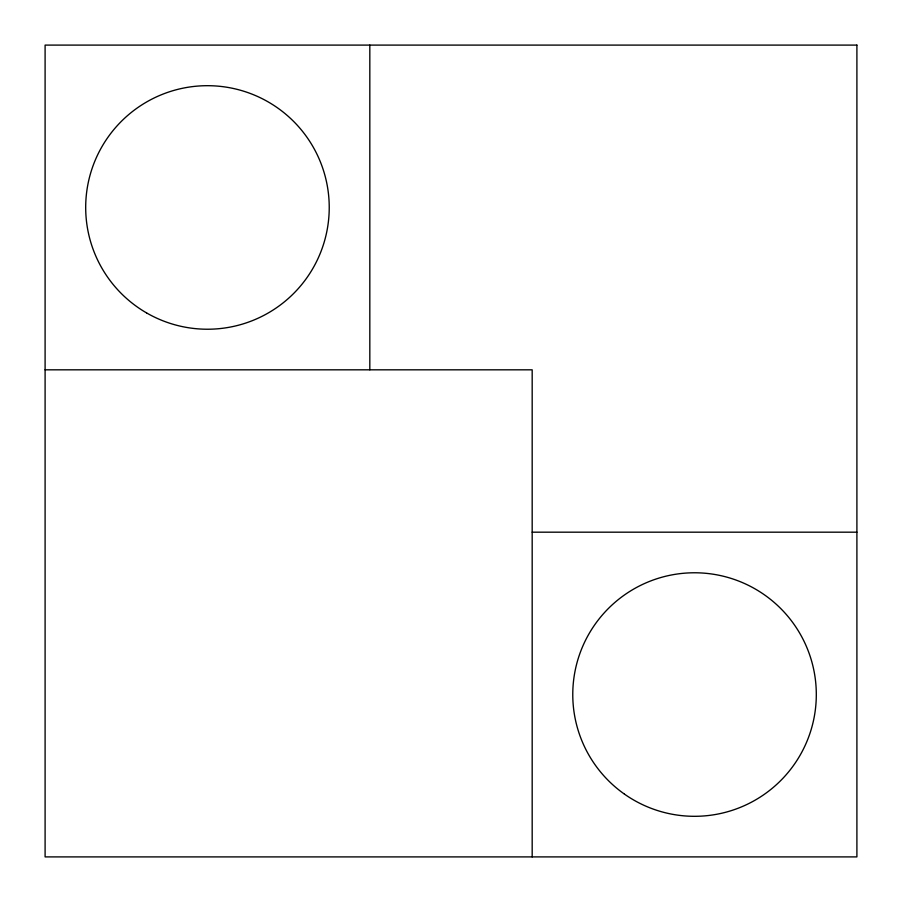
<?xml version="1.0" encoding="UTF-8"?>
<svg xmlns="http://www.w3.org/2000/svg" width="902" height="902" viewBox="0 0 902 902"><rect width="100%" height="100%" fill="white"/><g stroke="black" fill="none" stroke-linecap="round" stroke-linejoin="round"><path stroke-width="1.35" d="M45.1 369.82L532.18 369.82L532.18 856.9M532.18 532.18L856.9 532.18M369.82 45.1L369.82 369.82M856.9 45.1L45.1 45.1L45.1 856.9L856.9 856.9L856.9 45.1M146.575 312.915A121.77 121.77 0 0 0 329.23 207.46A121.77 121.77 0 0 0 146.575 102.005A121.77 121.77 0 0 0 146.575 312.915M624.421 794.098A121.77 121.77 0 0 0 815.814 705.477A121.77 121.77 0 0 0 643.374 584.045A121.77 121.77 0 0 0 624.421 794.098"/></g></svg>
